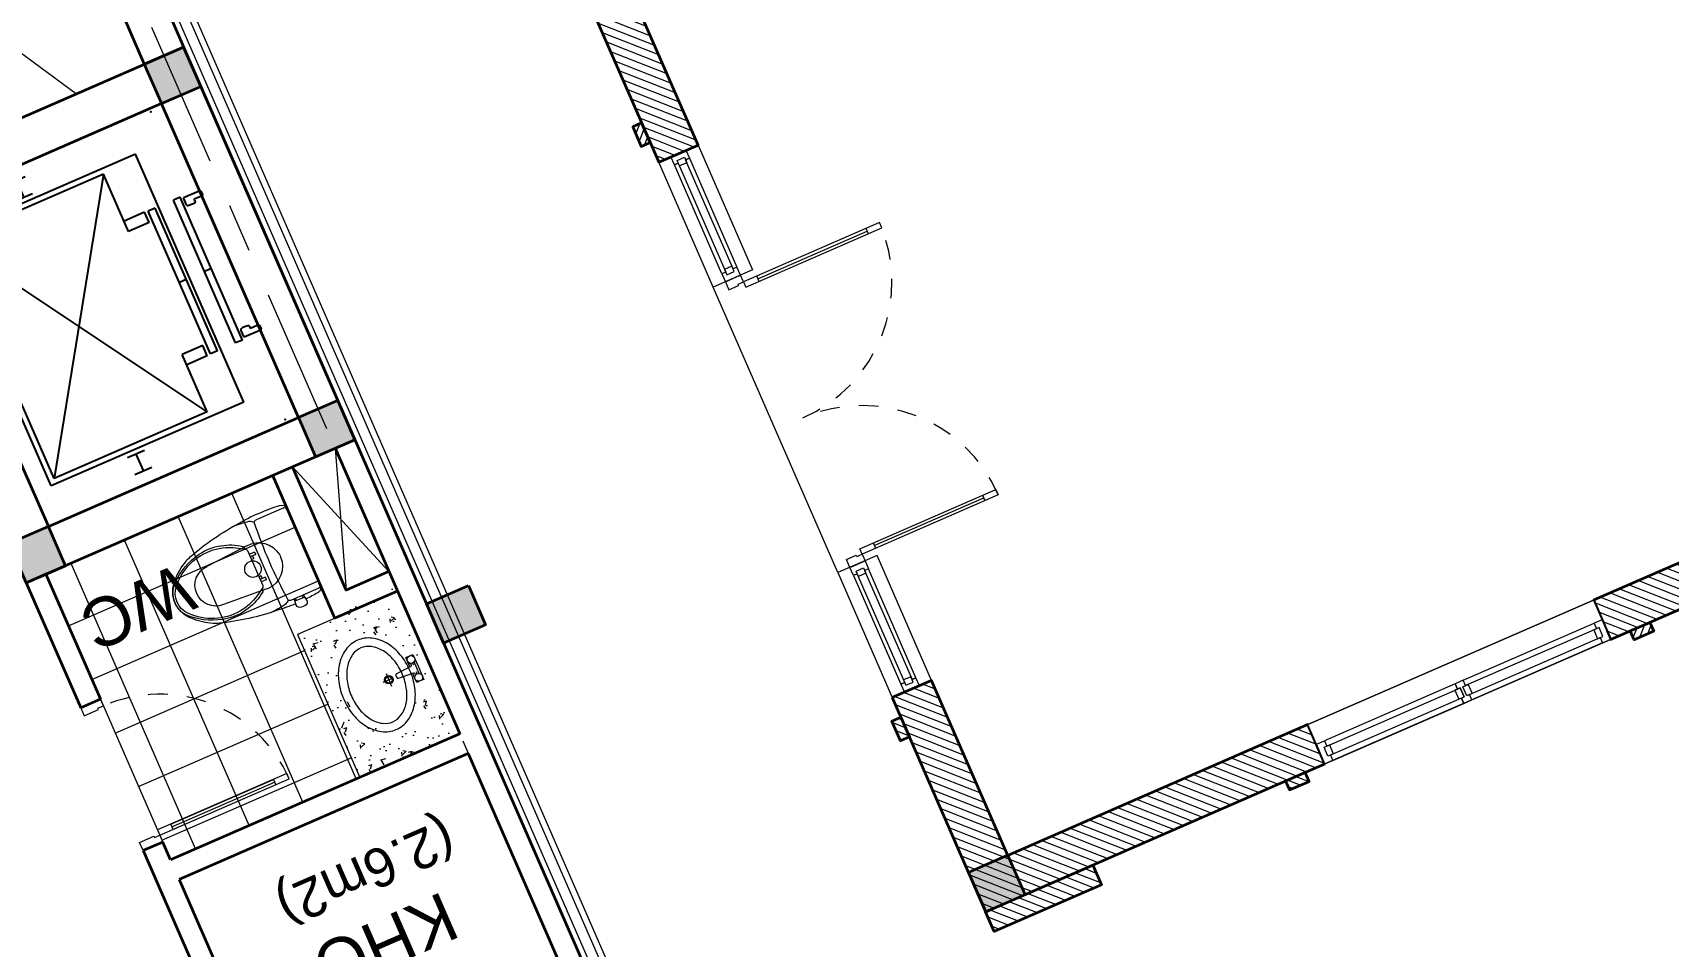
# Model space of a CAD drawing. Header units: millimetres. Extents: x 567980 to 569372, y 2065777 to 2066674.
# Drawn here: x 568806.59 to 568814.99, y 2066502.58 to 2066507.27 of the extents above; entities that cross this region are included whole.
import ezdxf
from ezdxf.enums import TextEntityAlignment as Align

# ---------------------------------------------------------------- set-up
doc = ezdxf.new("R2010")
doc.units = ezdxf.units.MM
for name, pattern in [('CENTER', [3, 1.5, -0.5, 0.5, -0.5]), ('HIDDEN', [0.75, 0.5, -0.25]), ('HIDDEN2', [0.1875, 0.125, -0.0625])]:
    doc.linetypes.add(name, pattern=pattern)
for name, color, linetype, lineweight in [('A-COT VACH', 2, 'Continuous', 35), ('A-CUA', 25, 'Continuous', 5), ('A-HATCH', 251, 'Continuous', 5), ('A-NET MANH', 8, 'Continuous', 9), ('A-NET THAY', 125, 'Continuous', 18), ('A-NOI THAT', 44, 'Continuous', 9), ('A-TEXT', 7, 'Continuous', 18), ('A-TRUC', 250, 'CENTER', 5), ('A-TUONG', 255, 'Continuous', 35), ('boDnv', 54, 'Continuous', 25)]:
    doc.layers.add(name, color=color, linetype=linetype, lineweight=lineweight)
for name, color, linetype in [('A-NOITHAT', 252, 'Continuous'), ('ChiaLo', 128, 'CENTER'), ('LoLK', 6, 'Continuous'), ('QH', 7, 'Continuous')]:
    doc.layers.add(name, color=color, linetype=linetype)
doc.styles.add('A1-arial', font='arial.ttf')

# ---------------------------------------------------------------- blocks, each defined once
blk = doc.blocks.new('NEN')
at = {"layer": 'ChiaLo', "ltscale": 5}
blk.add_lwpolyline([(120.9626850386849, 110.0834681224078), (104.9796470187139, 146.7514718270395)], dxfattribs=at)
at = {"layer": 'LoLK'}
for points in [[(104.9796470185975, 146.7514718270395), (99.47944646317046, 144.354016124038), (107.4709654732142, 126.0200142711401), (112.9711660289904, 128.4174699739087)], [(130.1710051349364, 135.9146242940333), (126.1395326745696, 143.9751891603228), (109.3749824742554, 136.6677708078641), (112.971166028874, 128.4174699746072)]]:
    blk.add_lwpolyline(points, close=True, dxfattribs=at)
blk = doc.blocks.new('NEN H01')
at = {"layer": 'LoLK'}
for points in [[(-14.8179840198718, 40.00000000046566), (-20.81798401963897, 40.00000000023283), (-20.8179840198718, 19.99999999976717), (-14.81798401963897, 19.99999999953434)], [(3.944792645052075, 20), (3.469949335092679, 28.99999999953434), (-14.8179840198718, 29), (-14.81798401963897, 20)]]:
    blk.add_lwpolyline(points, close=True, dxfattribs=at)
blk = doc.blocks.new('cot 220')
at = {"layer": 'A-COT VACH'}
h = blk.add_hatch(color=256, dxfattribs=at)
h.dxf.hatch_style = 1
h.paths.add_polyline_path([(110.0000037951395, 109.9999999980937), (-109.9999962048605, 109.9999999980937), (-109.9999962048605, -110.0000000019063), (110.0000037951395, -110.0000000019063)])
blk.add_lwpolyline([(-109.9999962048605, -110.0000000019063), (110.0000037951395, -110.0000000019063), (110.0000037951395, 109.9999999980937), (-109.9999962048605, 109.9999999980937)], close=True, dxfattribs=at)
blk = doc.blocks.new('*U400')
at = {"layer": 'A-CUA', "color": 32}
for points in [[(60, -40.0000000000291), (45.00000000005821, -40), (45.00000000005821, -18.40746915910089), (0, -18.40746915910089), (0, -40), (0, -40), (0, -81.59253080412093), (0, -81.59253080412093), (0, -103.1850616265759), (45.00000000005821, -103.1850616265759), (45.00000000005821, -81.59253080412093), (60, -81.59253080412093)], [(30, -81.59253080415003), (59.99999999994179, -81.59253080415003), (60, -40.0000000000291), (29.99999999994179, -40.0000000000291)], [(639.9999976540549, -40.0000000000291), (654.9999976539967, -40), (654.9999976539967, -18.40746915910089), (699.9999976540549, -18.40746915910089), (699.9999976540549, -40), (699.9999976540549, -40), (699.9999976540549, -81.59253080412093), (699.9999976540549, -81.59253080412093), (699.9999976540549, -103.1850616265759), (654.9999976539967, -103.1850616265759), (654.9999976539967, -81.59253080412093), (639.9999976540549, -81.59253080412093)], [(669.9999976540549, -81.59253080415003), (639.9999976541131, -81.59253080415003), (639.9999976540549, -40.0000000000291), (669.9999976541131, -40.0000000000291)]]:
    blk.add_lwpolyline(points, close=True, dxfattribs=at)
at = {"layer": 'A-CUA', "color": 37, "lineweight": -2}
for points in [[(45.00000000005821, -18.40746915910089), (654.9999976539967, -18.40746915910089), (654.9999976539967, -40), (45.00000000005821, -40)], [(45.00000000005821, -81.59253080412093), (654.9999976539967, -81.59253080412093), (654.9999976539967, -103.1850616265759), (45.00000000005821, -103.1850616265759)]]:
    blk.add_lwpolyline(points, close=True, dxfattribs=at)
blk = doc.blocks.new('*U375')
for p, q in [((90.00000000000283, -99.99999999999753), (50.00000000000306, -99.99999999999864)), ((70.00000000000283, -99.99999999999804), (70.000000000026, -916.6666666666671)), ((2043.33333333334, -99.99999999994078), (2083.33333333334, -99.99999999993975)), ((2063.33333333334, -99.99999999994023), (2063.333333333363, -916.6666666666092)), ((90.000000000026, -916.6666666666661), (50.000000000026, -916.6666666666672)), ((2043.333333333364, -916.6666666666094), (2083.333333333363, -916.6666666666085))]:
    blk.add_line(p, q)
for points in [[(-3.275903171773614e-12, 113.0367899566194), (59.99999999999695, 113.0367899566211), (59.99999999999901, 40.00000000000166), (49.99999999999901, 40.00000000000139), (50, 1.412869821137974e-12), (0, 0)], [(2133.333333333334, 113.0367899566811), (2073.333333333334, 113.0367899566795), (2073.333333333336, 40.00000000005991), (2083.333333333336, 40.00000000006018), (2083.333333333338, 6.018300336200262e-11), (2133.333333333338, 6.156745147371019e-11)], [(50, 1.412869821137974e-12), (90, 2.52042831050403e-12), (90.00000000002882, -1016.666666666667), (50.00000000002905, -1016.666666666668)], [(2083.333333333338, 6.018300336200262e-11), (2043.333333333338, 5.910386658206697e-11), (2043.333333333367, -1016.666666666609), (2083.333333333366, -1016.666666666608)]]:
    blk.add_lwpolyline(points, close=True)
at = {"linetype": 'HIDDEN2'}
for centre, radius, start, end in [((49.99999999973099, 4.31796786878278e-10), 1016.666666667347, 270.0000392677531, 1.752157829518597e-12), ((2083.33333333498, 1.833205028855784e-09), 1016.666666668683, 180.0000000000015, 269.9999607322504)]:
    blk.add_arc(centre, radius, start, end, dxfattribs=at)
blk = doc.blocks.new('phào cửa')
at = {"layer": 'A-HATCH'}
h = blk.add_hatch(dxfattribs=at)
h.set_pattern_fill('ANSI31', color=256, scale=250)
h.set_pattern_definition([(45, (-237697.4602021521, 7620.008552273051), (-22.09708691207961, 22.09708691207961), [])])
h.paths.add_polyline_path([(3.222521627321839e-08, 0), (3.222521627321839e-08, 110), (-49.99999996777478, 110), (-49.99999996778206, 5.820766091346741e-11)])
at = {"layer": 'A-TUONG'}
blk.add_lwpolyline([(3.222521627321839e-08, 0), (3.222521627321839e-08, 110), (-49.99999996777478, 110), (-49.99999996778206, 5.820766091346741e-11)], close=True, dxfattribs=at)
blk = doc.blocks.new('CỦA DI SAU')
at = {"layer": 'A-NET THAY'}
blk.add_line((2199.977334673575, -0.08871254039650012), (3799.977334673575, -0.08871254039650012), dxfattribs=at)
for points in [[(2199.977334673575, -0.08871254039650012), (1499.977337019518, -0.08871251711343575), (1499.977337019518, -220.0887124752039), (2199.977334673575, -220.0887124980213)], [(3799.977334673575, -0.08871254039650012), (4499.977332327631, -0.08882865867053624), (4499.977332327631, -220.088828616761), (3799.977334673575, -220.0887124980213)]]:
    blk.add_lwpolyline(points, close=True, dxfattribs=at)
at = {"layer": 'A-CUA', "xscale": -1}
blk.add_blockref('*U400', (2199.977334673575, -49.29244711709862, 1.05544992030015e-06), dxfattribs=at)
at = {"layer": 'A-CUA', "extrusion": (0, 0, -1), "xscale": -0.7500000000000002, "yscale": 0.7500000000000002, "zscale": -0.7500000000000002}
blk.add_blockref('*U375', (-2199.977334673575, -152.4775087437006), dxfattribs=at)
at = {"layer": 'A-CUA'}
blk.add_blockref('*U400', (3799.977334673575, -49.29244711708907), dxfattribs=at)
at = {"layer": 'A-TUONG', "xscale": -1, "rotation": 90}
blk.add_blockref('phào cửa', (1389.977337019576, -0.08859640870150542, 1.05544992030015e-06), dxfattribs=at)
at = {"layer": 'A-TUONG', "rotation": 270}
blk.add_blockref('phào cửa', (4609.977332327573, -0.08859640870150542, 1.05544992030015e-06), dxfattribs=at)
blk = doc.blocks.new('*U402')
at = {"layer": 'A-CUA', "color": 32}
for points in [[(60, -40.0000000000291), (45.00000000005821, -40), (45.00000000005821, -18.40746915910089), (0, -18.40746915910089), (0, -40), (0, -40), (0, -81.59253080412093), (0, -81.59253080412093), (0, -103.1850616265758), (45.00000000005821, -103.1850616265758), (45.00000000005821, -81.59253080412093), (60, -81.59253080412093)], [(30, -81.59253080415003), (59.99999999994179, -81.59253080415003), (60, -40.0000000000291), (29.99999999994179, -40.0000000000291)], [(792.4999997157423, -81.59253080415003), (762.4999997158005, -81.59253080415003), (762.4999997157423, -40.0000000000291), (792.4999997158005, -40.0000000000291)], [(822.4999997157128, -81.59253080415003), (807.4999997156837, -81.59253080415003), (807.4999997156254, -40.0000000000291), (822.4999997157419, -40.0000000000291), (822.4999997157419, -18.40746915910089), (777.4999997156841, -18.40746915910089), (777.499999715655, -40.0000000000291), (792.4999997158005, -40.0000000000291), (792.4999997157423, -81.59253080415003), (777.4999997156841, -81.59253080415003), (777.4999997156841, -103.1850616265758), (822.4999997157419, -103.1850616265758)], [(807.4999997156837, -81.59253080415003), (837.4999997156254, -81.59253080415003), (837.4999997156837, -40.0000000000291), (807.4999997156254, -40.0000000000291)], [(1539.999999431426, -40.0000000000291), (1554.999999431368, -40), (1554.999999431368, -18.40746915910089), (1599.999999431426, -18.40746915910089), (1599.999999431426, -40), (1599.999999431426, -40), (1599.999999431426, -81.59253080412093), (1599.999999431426, -81.59253080412093), (1599.999999431426, -103.1850616265758), (1554.999999431368, -103.1850616265758), (1554.999999431368, -81.59253080412093), (1539.999999431426, -81.59253080412093)], [(1569.999999431426, -81.59253080415003), (1539.999999431484, -81.59253080415003), (1539.999999431426, -40.0000000000291), (1569.999999431484, -40.0000000000291)]]:
    blk.add_lwpolyline(points, close=True, dxfattribs=at)
at = {"layer": 'A-CUA', "color": 37, "lineweight": -2}
for points in [[(45.00000000005821, -18.40746915910089), (777.4999997156841, -18.40746915910089), (777.4999997156841, -40), (45.00000000005821, -40)], [(45.00000000005821, -81.59253080412093), (777.4999997156841, -81.59253080412093), (777.4999997156841, -103.1850616265758), (45.00000000005821, -103.1850616265758)], [(1554.999999431368, -18.40746915910089), (822.4999997157419, -18.40746915910089), (822.4999997157419, -40), (1554.999999431368, -40)], [(1554.999999431368, -81.59253080412093), (822.4999997157419, -81.59253080412093), (822.4999997157419, -103.1850616265758), (1554.999999431368, -103.1850616265758)]]:
    blk.add_lwpolyline(points, close=True, dxfattribs=at)
blk = doc.blocks.new('*U406')
at = {"layer": 'A-CUA', "color": 32}
for points in [[(60, -40.0000000000291), (45.00000000005821, -40), (45.00000000005821, -9.99998139324059), (0, -9.99998139324059), (0, -40), (0, -40), (0, -90.00001858677939), (0, -90.00001858677939), (0, -120.0000371835189), (45.00000000005821, -120.0000371835189), (45.00000000005821, -90.00001858677939), (60, -90.00001858677939)], [(30, -90.0000185868085), (59.99999999994179, -90.0000185868085), (60, -40.0000000000291), (29.99999999994179, -40.0000000000291)], [(792.4999971316132, -90.0000185868085), (762.4999971316714, -90.0000185868085), (762.4999971316132, -40.0000000000291), (792.4999971316714, -40.0000000000291)], [(822.4999971315837, -90.0000185868085), (807.4999971315546, -90.0000185868085), (807.4999971314963, -40.0000000000291), (822.4999971316128, -40.0000000000291), (822.4999971316128, -9.99998139324059), (777.499997131555, -9.99998139324059), (777.4999971315259, -40.0000000000291), (792.4999971316714, -40.0000000000291), (792.4999971316132, -90.0000185868085), (777.499997131555, -90.0000185868085), (777.499997131555, -120.0000371835189), (822.4999971316128, -120.0000371835189)], [(807.4999971315546, -90.0000185868085), (837.4999971314963, -90.0000185868085), (837.4999971315546, -40.0000000000291), (807.4999971314963, -40.0000000000291)], [(1539.999994263168, -40.0000000000291), (1554.99999426311, -40), (1554.99999426311, -9.99998139324059), (1599.999994263168, -9.99998139324059), (1599.999994263168, -40), (1599.999994263168, -40), (1599.999994263168, -90.00001858677939), (1599.999994263168, -90.00001858677939), (1599.999994263168, -120.0000371835189), (1554.99999426311, -120.0000371835189), (1554.99999426311, -90.00001858677939), (1539.999994263168, -90.00001858677939)], [(1569.999994263168, -90.0000185868085), (1539.999994263226, -90.0000185868085), (1539.999994263168, -40.0000000000291), (1569.999994263226, -40.0000000000291)]]:
    blk.add_lwpolyline(points, close=True, dxfattribs=at)
at = {"layer": 'A-CUA', "color": 37, "lineweight": -2}
for points in [[(45.00000000005821, -9.99998139324059), (777.499997131555, -9.99998139324059), (777.499997131555, -40), (45.00000000005821, -40)], [(1554.99999426311, -9.99998139324059), (822.4999971316128, -9.99998139324059), (822.4999971316128, -40), (1554.99999426311, -40)], [(45.00000000005821, -90.00001858677939), (777.499997131555, -90.00001858677939), (777.499997131555, -120.0000371835189), (45.00000000005821, -120.0000371835189)], [(1554.99999426311, -90.00001858677939), (822.4999971316128, -90.00001858677939), (822.4999971316128, -120.0000371835189), (1554.99999426311, -120.0000371835189)]]:
    blk.add_lwpolyline(points, close=True, dxfattribs=at)
blk = doc.blocks.new('phao cua 1600')
at = {"layer": 'A-TUONG'}
blk.add_blockref('phào cửa', (-3.221975930500776e-08, 909.9999971324578), dxfattribs=at)
at = {"layer": 'A-TUONG', "xscale": -1, "rotation": 180}
blk.add_blockref('phào cửa', (-3.22215782944113e-08, -909.9999971324578), dxfattribs=at)
blk.add_wipeout([(219.9998840663984, 800.0000000130382), (-0.00011613150309131015, 799.9999939725964), (-0.00011615082803473342, -800.0000002905703), (219.99988380726245, -800.0000002905703)]).dxf.layer = 'A-NET MANH'
at = {"layer": 'A-NET THAY'}
blk.add_lwpolyline([(-0.0001161508298537228, -800.0000002905726), (-0.0001161508280347334, 800.0000000130385), (219.9998838072624, 800.0000000130385), (219.9998838072606, -800.0000002905726)], close=True, dxfattribs=at)
at = {"layer": 'A-CUA', "rotation": 90}
blk.add_blockref('*U406', (-10.00009754393614, -800.0000002905726), dxfattribs=at)
blk = doc.blocks.new('A$C1a95cbaf')
at = {"layer": 'A-HATCH'}
h = blk.add_hatch(dxfattribs=at)
h.set_pattern_fill('ANSI31', color=256, scale=300)
h.set_pattern_definition([(45, (-121341.8622845516, 350750.0096866579), (-26.51650429449553, 26.51650429449553), [])])
h.paths.add_polyline_path([(109.9986200973799, 600.0096868644468), (0.02128792818984948, 600.0009020250291), (0.08119684536359273, 0.08961506490595639), (109.9986201197316, 0.09839511895552278)])
at = {"layer": 'A-TUONG', "elevation": -3.299418517631813e-06}
blk.add_lwpolyline([(110.0585290164163, 0.009689248632639647), (0.05852936845622025, 0.0009026157204061747), (-0.001379550580168143, 600.0009002231527), (109.9986200973799, 600.0096868558321)], close=True, dxfattribs=at)
blk = doc.blocks.new('cum dh a3.3.1.6.7')
at = {"layer": 'A-HATCH'}
h = blk.add_hatch(dxfattribs=at)
h.set_pattern_fill('ANSI31', color=256, scale=0.3, angle=-1.272221872585407e-14)
h.set_pattern_definition([(45, (-127.6989716938697, 525.0000391579233), (-0.02651650429449553, 0.02651650429449554), [])])
h.paths.add_polyline_path([(10.99848850746639, -5.309960844228044), (11.21848850767128, -5.309960844228044), (11.21848850743845, -3.49996084230952), (10.99848850769922, -3.49996084230952)])
h.paths.add_polyline_path([(12.19846584438346, -4.982971586287022e-05), (10.99848850769922, 3.915815614163876e-05), (10.99848850769922, -1.899960842216387), (11.21848850743845, -1.899960842216387), (11.21848850767128, -0.2199608420487493), (12.19846584438346, -0.2200498296879232)])
h.paths.add_polyline_path([(16.49848850769922, 3.91579233109951e-05), (15.19846583995968, 3.915815614163876e-05), (15.19846583972685, -0.2199608418159187), (16.49848850816488, -0.219960841583088)])
h.paths.add_polyline_path([(15.90848850808106, -1.369960725307465), (15.90848850831389, -0.2199608418159187), (16.01848850818351, -0.2199608418159187), (16.01848850795068, -1.369960725307465)])
h.paths.add_polyline_path([(15.90848850831389, -2.169960725354031), (15.90848850854672, -2.279960725223646), (16.01848850818351, -2.279960725223646), (16.01848850818351, -2.1699607251212)])
at = {"layer": 'A-NET THAY'}
blk.add_lwpolyline([(10.99848850769922, -3.499960842076689), (11.21848850743845, -3.49996084230952), (11.21848850743845, -1.899960842216387), (10.99848850769922, -1.899960842216387)], close=True, dxfattribs=at)
at = {"layer": 'A-TUONG'}
for points in [[(12.19846584438346, -4.982971586287022e-05), (10.99848850769922, 3.915815614163876e-05), (10.99848850769922, -1.899960842216387), (11.21848850743845, -1.899960842216387), (11.21848850767128, -0.2199608420487493), (12.19846584438346, -0.2200498296879232)], [(16.49848850769922, 3.91579233109951e-05), (15.19846583995968, 3.915815614163876e-05), (15.19846583972685, -0.2199608418159187), (16.49848850816488, -0.219960841583088)]]:
    blk.add_lwpolyline(points, close=True, dxfattribs=at)
blk.add_lwpolyline([(10.99848850420676, -5.309960844460875), (11.21848850464448, -5.309960844228044), (11.21848850743845, -3.49996084230952), (10.99848850769922, -3.49996084230952), (10.99848850420676, -5.309960844460875)], dxfattribs=at)
at = {"layer": 'A-COT VACH', "xscale": 0.001, "yscale": 0.001, "zscale": 0.001, "rotation": 359.9999999999999}
blk.add_blockref('cot 220', (11.10848857159726, -0.1106376964598894), dxfattribs=at)
at = {"layer": 'A-CUA', "xscale": 0.001, "yscale": 0.001, "zscale": 0.001, "rotation": 90}
blk.add_blockref('*U402', (10.99848850723356, -3.499960841611028), dxfattribs=at)
at = {"layer": 'A-TUONG', "xscale": 0.001, "yscale": 0.001, "zscale": 0.001, "rotation": 359.9999999999999}
for name, p in [('A$C1a95cbaf', (10.88848988735117, -0.5999704925343394, 3.299418517791071e-09)), ('CỦA DI SAU', (10.69848850741982, 3.888295032083988e-05, -1.055449920265238e-09))]:
    blk.add_blockref(name, p, dxfattribs=at)
blk.add_blockref('phao cua 1600', (10.99848851002753, -2.699960845056921), dxfattribs=at)
blk = doc.blocks.new('AP11B2')
at = {"layer": 'A-NOITHAT'}
for p, q in [((359.9999999990687, 1491.603832304019), (-360.0000000009313, 1491.603832304019)), ((-360.0000000009313, 1341.603832304019), (-360.0000000009313, 1491.603832304019)), ((359.9999999990687, 1341.603832304019), (359.9999999990687, 1491.603832304019)), ((557.9627270745113, 1416.603832304019), (-568.2546845125034, 1416.603832304019)), ((-435.0000000009313, 1391.603832304027), (-435.0000000009313, 1441.603832304019)), ((-385.0000000009313, 1391.603832304027), (-385.0000000009313, 1441.603832304019)), ((-335.0000000009313, 1441.603832304019), (-385.0000000009313, 1441.603832304019)), ((-335.0000000009313, 1391.603832304027), (-335.0000000009313, 1441.603832304019)), ((384.9999999990687, 1441.603832304019), (334.9999999990687, 1441.603832304019)), ((334.9999999990687, 1391.603832304027), (334.9999999990687, 1441.603832304019)), ((384.9999999990687, 1391.603832304027), (384.9999999990687, 1441.603832304019)), ((434.9999999990687, 1391.603832304027), (434.9999999990687, 1441.603832304019)), ((-335.0000000009313, 1391.603832304027), (-385.0000000009313, 1391.603832304027)), ((359.9999999990687, 1341.603832304019), (-360.0000000009313, 1341.603832304019)), ((384.9999999990687, 1391.603832304027), (334.9999999990687, 1391.603832304027)), ((-725.0000000009313, 166.1255714344661), (-725.0000000009313, 1291.603832304019)), ((724.9999999990687, 1291.603832304019), (-725.0000000009313, 1291.603832304019)), ((-695.0000000009313, 366.1255714344516), (-695.0000000009313, 1261.603832304019)), ((694.9999999990687, 1261.603832304019), (-695.0000000009313, 1261.603832304019)), ((694.9999999990687, 366.1255714344516), (-695.0000000009313, 1261.603832304019)), ((-695.0000000009313, 366.1255714344516), (694.9999999990687, 1261.603832304019)), ((694.9999999990687, 366.1255714344516), (694.9999999990687, 1261.603832304019)), ((724.9999999990687, 166.1255714344588), (724.9999999990687, 1291.603832304019)), ((-850.0000000009313, 757.1255714344661), (-850.0000000009313, 857.1255714344661)), ((-750.0000000009313, 807.1255714344588), (-850.0000000009313, 807.1255714344588)), ((-750.0000000009313, 757.1255714344661), (-750.0000000009313, 857.1255714344661)), ((749.9999999990687, 757.1255714344661), (749.9999999990687, 857.1255714344661)), ((749.9999999990687, 807.1255714344588), (849.9999999990687, 807.1255714344516)), ((849.9999999990687, 757.1255714344661), (849.9999999990687, 857.1255714344661)), ((-360.0000000009313, 366.1255714344516), (-695.0000000009313, 366.1255714344516)), ((-420.0000000009313, 246.1255714344588), (-420.0000000009313, 366.1255714344516)), ((-360.0000000009313, 246.1255714344588), (-360.0000000009313, 366.1255714344516)), ((694.9999999990687, 366.1255714344516), (359.9999999990687, 366.1255714344516)), ((359.9999999990687, 246.1255714344516), (359.9999999990687, 366.1255714344516)), ((419.9999999990687, 246.1255714344516), (419.9999999990687, 366.1255714344516)), ((-360.0000000009313, 246.1255714344588), (-420.0000000009313, 246.1255714344588)), ((417.3913043467328, 226.1255714344588), (-417.3913043485954, 226.1255714344661)), ((-417.3913043485954, 186.1255714344588), (-417.3913043485954, 226.1255714344661)), ((417.3913043467328, 186.1255714344516), (-417.3913043485954, 186.1255714344588)), ((-9.313225746154785e-10, 186.1255714344516), (-9.313225746154785e-10, 226.1255714344661)), ((419.9999999990687, 246.1255714344516), (359.9999999990687, 246.1255714344516)), ((417.3913043467328, 186.1255714344516), (417.3913043467328, 226.1255714344588)), ((724.9999999990687, 166.1255714344588), (-725.0000000009313, 166.1255714344661)), ((417.3913043467328, 79.48334088382398), (-417.3913043485954, 79.48334088382398)), ((-417.3913043485954, 39.48334088382398), (-417.3913043485954, 79.48334088382398)), ((417.3913043467328, 39.48334088382398), (-417.3913043485954, 39.48334088382398)), ((-407.3913043476641, -66.86999999999534), (-407.3913043476641, 25)), ((-367.3913043485954, 25), (-407.3913043476641, 25)), ((-357.3913043485954, -15), (-357.3913043485954, 15)), ((-9.313225746154785e-10, 39.48334088382398), (-9.313225746154785e-10, 79.48334088382398)), ((357.3913043467328, -15), (357.3913043467328, 15)), ((407.3913043458015, 25), (367.3913043467328, 25)), ((407.3913043458015, -66.86999999999534), (407.3913043458015, 25)), ((417.3913043467328, 39.48334088382398), (417.3913043467328, 79.48334088382398)), ((-387.3913043485954, -76.86999999999534), (-397.3913043485954, -76.86999999999534)), ((-377.3913043476641, -66.86999999999534), (-377.3913043476641, -24.99999999999272)), ((-367.3913043485954, -24.99999999999272), (-377.3913043476641, -24.99999999999272)), ((377.3913043458015, -24.99999999999272), (367.3913043467328, -24.99999999999272)), ((377.3913043458015, -66.86999999999534), (377.3913043458015, -24.99999999999272)), ((397.3913043467328, -76.86999999999534), (387.3913043467328, -76.86999999999534))]:
    blk.add_line(p, q, dxfattribs=at)
for centre, start, end in [((-367.3913043485954, 15), 0, 90), ((367.3913043467328, 15), 90, 180), ((-397.3913043485954, -66.86999999999534), 180, 270), ((-387.3913043485954, -66.86999999999534), 270, 0), ((-367.3913043485954, -15), 270, 0), ((367.3913043467328, -15), 180, 270), ((387.3913043467328, -66.86999999999534), 180, 270), ((397.3913043467328, -66.86999999999534), 270, 0)]:
    blk.add_arc(centre, 10, start, end, dxfattribs=at)
for p in [(-900.0000000009313, 0), (899.9999999990687, 0)]:
    blk.add_point(p, dxfattribs=at)
blk = doc.blocks.new('*U306')
blk.add_line((69.99999999999977, -100.0000000000002), (69.99999999999842, -866.6666666666034))
for points in [[(2.273736754828163e-13, 146.666666692162), (60.00000000000045, 146.6666666921618), (60.00000000000023, 39.99999999999983), (50.00000000000023, 39.99999999999986), (50, -1.13686837721616e-13), (0, 0)], [(1066.666666666604, 146.6666666921603), (1006.666666666603, 146.6666666921606), (1006.666666666603, 39.99999999999834), (1016.666666666603, 39.99999999999832), (1016.666666666603, -1.687216023459315e-12), (1066.666666666603, -1.829324570611335e-12)], [(50, -1.13686837721616e-13), (49.99999999999797, -966.666666666604), (89.99999999999797, -966.6666666666038), (90, -2.273736754432321e-13)], [(50, -100.0000000000002), (89.99999999999977, -100.0000000000003), (89.99999999999842, -866.6666666666038), (49.99999999999842, -866.6666666666038)]]:
    blk.add_lwpolyline(points, close=True)
at = {"linetype": 'HIDDEN'}
blk.add_arc((50, -1.13686837721616e-13), 966.666666666604, 270, 7.802421844452399e-15, dxfattribs=at)
blk = doc.blocks.new('xi')
for p, q in [((31751.29010672538, -119432.4544668607), (31751.29010672538, -119585.9954824876)), ((31976.6716985204, -119417.7680248041), (31762.50733762837, -119417.7680248041)), ((31976.6716985204, -119417.7680248041), (32190.83605941475, -119417.7680248041)), ((32202.04984522282, -119432.4544668617), (32202.04984522282, -119585.9954824876)), ((32233.53801796536, -119513.2454011077), (32202.04984522282, -119517.2796079209)), ((32214.87593571746, -119525.5375018017), (32202.04984522282, -119525.5375018017)), ((32214.87593571746, -119563.2165111341), (32202.04984522282, -119563.2165111341)), ((32233.53801796536, -119573.4897858715), (32202.04984522282, -119569.4555790583)), ((32214.87593571746, -119515.6362973759), (32214.87593571746, -119571.0988896061)), ((32256.41345199288, -119534.1399052292), (32256.41345199288, -119552.59528175)), ((31854.92202404278, -119683.8534197696), (31870.03221284456, -119913.9651276702)), ((31857.59886323565, -119699.6112865228), (31866.81449366125, -119699.6112865228)), ((31878.56571436251, -119690.6092520198), (32074.77423758336, -119690.6092520198)), ((31899.67036931167, -119662.6109610032), (31899.67036931167, -119690.6092520198)), ((31901.67196978905, -119660.6093605254), (31911.67308198611, -119660.6093605254)), ((31913.67123736624, -119662.6109610032), (31913.67123736624, -119690.6092520198)), ((31913.67123736624, -119677.610906749), (31926.67302773191, -119677.610906749)), ((31928.67118311438, -119679.6125072259), (31928.67118311438, -119690.6092520198)), ((32024.67221392874, -119679.6125072259), (32024.67221392874, -119690.6092520198)), ((32039.67215967688, -119677.610906749), (32026.67036931121, -119677.610906749)), ((32039.67215967688, -119662.6109610032), (32039.67215967688, -119690.6092520198)), ((32051.67142725407, -119660.6093605254), (32041.67031505701, -119660.6093605254)), ((32053.66958263653, -119662.6109610032), (32053.66958263653, -119690.6092520198)), ((32098.41792790542, -119683.8534197696), (32083.30773910365, -119913.9651276702)), ((32095.74453380748, -119699.6112865228), (32086.52890338187, -119699.6112865228))]:
    blk.add_line(p, q)
blk.add_circle((31976.67169852063, -119702.7669939883), 42.49869791666666)
for points in [[(31726.32349973635, -119541.064547156), (31726.46819374614, -119509.5384783642), (31728.40778250524, -119478.0434154281), (31732.13193072469, -119446.7378327483)], [(31732.13193072469, -119446.7378327483), (31733.36872000524, -119430.7388093108), (31746.46697304302, -119418.2434479827), (31762.50733762883, -119417.7680248031)], [(31751.29010672585, -119432.4544668617), (31751.29010672585, -119424.344712087), (31757.86679400594, -119417.7680248031), (31765.97999387697, -119417.7680248031)], [(32187.36340316475, -119417.7680248031), (32195.47315793947, -119417.7680248031), (32202.04984522329, -119424.344712087), (32202.04984522329, -119432.4544668617)], [(32190.83605941475, -119417.7680248031), (32206.87642400057, -119418.2434479827), (32219.97467703835, -119430.7388093108), (32221.20802122072, -119446.7378327483)], [(32221.20802122072, -119446.7378327483), (32223.87452512883, -119469.130953406), (32225.62463363537, -119491.6205367418), (32226.45834674218, -119514.1514612185)], [(31732.31796588466, -119672.5741771506), (31726.71968571746, -119628.9764937731), (31724.71464014516, -119584.9895146051), (31726.32349973635, -119541.064547156)], [(31735.49778901503, -119708.6581072705), (31735.09471284502, -119679.4747034097), (31738.06783025057, -119650.3395308824), (31744.35512951107, -119621.8382559242)], [(31744.35168441475, -119621.8348108279), (31747.29379596093, -119613.8387442054), (31752.0376924453, -119606.6281593526), (31758.21474865169, -119600.7577166455)], [(31758.21474865169, -119600.7611617418), (31753.94283024871, -119597.023233139), (31751.43135564119, -119591.6695547523), (31751.29010672585, -119585.9954824867)], [(31976.67169852086, -119610.5934642563), (31903.75969765426, -119609.8906647796), (31830.89592812301, -119606.6109338785), (31758.21474865169, -119600.7611617418)], [(32195.1286483919, -119600.7611617418), (32122.44746892058, -119606.6109338785), (32049.58369938933, -119609.8906647796), (31976.67169852086, -119610.5934642563)], [(32202.04984522329, -119585.9954824867), (32201.91204140239, -119591.6695547523), (32199.40056679488, -119597.023233139), (32195.1286483919, -119600.7611617418)], [(32195.1286483919, -119600.7577166455), (32201.30570459829, -119606.6281593526), (32206.04960108266, -119613.8387442054), (32208.99171262883, -119621.8348108279)], [(32208.98826753066, -119621.8382559242), (32215.27556679302, -119650.3395308824), (32218.24523910225, -119679.4747034097), (32217.84216293224, -119708.6581072705)], [(32227.55388710738, -119572.7249746742), (32227.45742443294, -119606.1113950284), (32225.27667898961, -119639.4599193344), (32221.02543115892, -119672.5741771506)], [(31789.96130355724, -119970.9194462458), (31759.1862655794, -119874.0571415583), (31739.83860932753, -119773.9288863512), (31732.31796588466, -119672.5741771506)], [(31801.25777165496, -119805.3929434242), (31810.30803749614, -119768.5304217236), (31826.76181353905, -119733.8968768017), (31849.61313189843, -119703.5903718108)], [(31819.54778359176, -119787.936644596), (31831.71241575197, -119754.3814145634), (31848.93789318294, -119722.8829065347), (31870.6247692676, -119694.533215777)], [(31849.61313189843, -119703.5903718108), (31851.50448931844, -119701.0857873904), (31854.46038124801, -119699.6112865219), (31857.59886323565, -119699.6112865219)], [(31870.6247692676, -119694.533215777), (31872.51612668947, -119692.0630823122), (31875.45479314119, -119690.6092520179), (31878.56571436205, -119690.6092520179)], [(31899.67036931121, -119662.6109610023), (31899.67036931121, -119661.5050853537), (31900.56609413677, -119660.6093605245), (31901.67196978905, -119660.6093605245)], [(31911.67308198565, -119660.6093605245), (31912.77551254162, -119660.6093605245), (31913.67123736531, -119661.5050853537), (31913.67123736531, -119662.6109610023)], [(31926.67302773238, -119677.6109067472), (31927.77545828649, -119677.6109067472), (31928.67118311391, -119678.5066315765), (31928.67118311391, -119679.612507225)], [(32024.67221392781, -119679.612507225), (32024.67221392781, -119678.5066315765), (32025.56449366079, -119677.6109067472), (32026.67036931121, -119677.6109067472)], [(32039.67215967641, -119662.6109610023), (32039.67215967641, -119661.5050853537), (32040.56443940752, -119660.6093605245), (32041.67031505794, -119660.6093605245)], [(32051.67142725454, -119660.6093605245), (32052.77385780864, -119660.6093605245), (32053.66958263607, -119661.5050853537), (32053.66958263607, -119662.6109610023)], [(32074.77423758336, -119690.6092520179), (32077.88860390239, -119690.6092520179), (32080.82382525966, -119692.0630823122), (32082.71518267968, -119694.533215777)], [(32082.71518267968, -119694.533215777), (32104.40550386065, -119722.8829065347), (32121.63098128975, -119754.3814145634), (32133.79216835738, -119787.936644596)], [(32095.74453380794, -119699.6112865219), (32098.88301579558, -119699.6112865219), (32101.83890772329, -119701.0857873904), (32103.72682005071, -119703.5903718108)], [(32103.72682005071, -119703.5903718108), (32126.58158350454, -119733.8968768017), (32143.03191444927, -119768.5304217236), (32152.08562538863, -119805.3929434242)], [(32221.02543115892, -119672.5741771506), (32213.50134261974, -119773.9288863512), (32194.15713146419, -119874.0571415583), (32163.37864839003, -119970.9194462458)], [(31796.58966727272, -119926.1366500231), (31788.71417898961, -119886.0736346142), (31790.31270329744, -119844.7255985895), (31801.25777165496, -119805.3929434242)], [(31804.89579248891, -119850.8923195088), (31807.03519678579, -119829.3639178174), (31811.96168333196, -119808.2006962458), (31819.54778359176, -119787.936644596)], [(32133.79216835738, -119787.936644596), (32141.38171371163, -119808.2006962458), (32146.3082002578, -119829.3639178174), (32148.44415945836, -119850.8923195088)], [(32152.08562538863, -119805.3929434242), (32163.02724865169, -119844.7255985895), (32164.62577295766, -119886.0736346142), (32156.75372977086, -119926.1366500231)], [(31898.86766206377, -120097.295883962), (31830.53419309572, -120034.5124638239), (31795.72150320836, -119943.2381040165), (31804.89579248891, -119850.8923195088)], [(32148.44415945836, -119850.8923195088), (32157.62189383522, -119943.2381040165), (32122.80920394787, -120034.5124638239), (32054.47573497982, -120097.295883962)], [(31802.53245698565, -120001.4739981117), (31797.50606267058, -119991.655475975), (31793.30304617897, -119981.4338776702), (31789.96130355724, -119970.9194462458)], [(31882.28641748705, -120097.5852719815), (31838.75419092641, -120049.2299117418), (31809.13670503066, -119989.9811595688), (31796.58966727272, -119926.1366500231)], [(31976.67169852086, -120017.7658546651), (31918.87677664772, -120017.7658546651), (31871.58939600267, -119971.739378971), (31870.03221284502, -119913.9651276702)], [(32083.30773910412, -119913.9651276702), (32081.75055594274, -119971.739378971), (32034.46662039586, -120017.7658546651), (31976.67169852086, -120017.7658546651)], [(32156.75372977086, -119926.1366500231), (32144.20669201107, -119989.9811595688), (32114.58920611531, -120049.2299117418), (32071.05353445836, -120097.5852719815)], [(32163.37864839003, -119970.9194462458), (32160.04035086461, -119981.4338776702), (32155.83388927669, -119991.655475975), (32150.80749496163, -120001.4739981117)], [(31868.08917898961, -120091.2566315765), (31841.64462603905, -120064.9671079228), (31819.52022282683, -120034.6674931208), (31802.53245698565, -120001.4739981117)], [(32150.80749496163, -120001.4739981117), (32133.81972912044, -120034.6674931208), (32111.69532590822, -120064.9671079228), (32085.25077295766, -120091.2566315765)], [(31976.67169852086, -120137.7688657353), (31935.64061128066, -120137.7688657353), (31896.39752860085, -120120.9602448577), (31868.08917898961, -120091.2566315765)], [(32054.47573497982, -120097.295883962), (32010.47842052669, -120137.7171893017), (31942.86153142244, -120137.7171893017), (31898.86766206377, -120097.295883962)], [(32085.25077295766, -120091.2566315765), (32056.94242334829, -120120.9602448577), (32017.70278576107, -120137.7688657353), (31976.67169852086, -120137.7688657353)]]:
    blk.add_open_spline(points, degree=3)
for points in [[(31854.92202404232, -119683.8534197705), (31847.42205116988, -119616.6154911676), (31895.84631332287, -119556.0231517563), (31963.08768702016, -119548.5231788838), (31967.59731701107, -119548.0201949449), (31972.13106267058, -119547.7687029736), (31976.67169852086, -119547.7687029736)], [(31976.67169852086, -119547.7687029736), (32044.32648367897, -119547.7687029736), (32099.17584891335, -119602.6146231117), (32099.17584891335, -119670.2728533642), (32099.17584891335, -119674.8100441219), (32098.92091184758, -119679.3437897796), (32098.41792790496, -119683.8534197705)], [(32233.53801796489, -119513.2454011077), (32245.36158567385, -119512.4599193344), (32255.58662907869, -119521.4068323122), (32256.37211084642, -119533.2304000231), (32256.39278142058, -119533.5335684242), (32256.40656180397, -119533.836736829), (32256.41345199288, -119534.1399052301)], [(32256.41345199288, -119552.5952817509), (32256.12750906774, -119564.4429651285), (32246.29520654955, -119573.8170699449), (32234.44752317385, -119573.5311270179), (32234.14435477086, -119573.524236829), (32233.84118636974, -119573.5104564475), (32233.53801796489, -119573.4897858696)], [(32071.05353445836, -120097.5852719815), (32024.12444374614, -120149.7130117835), (31943.82271306307, -120153.9263635622), (31891.69497326107, -120106.9938277574), (31888.39801688024, -120104.0241554463), (31885.25608979628, -120100.8856734606), (31882.28641748705, -120097.5852719815)]]:
    blk.add_open_spline(points, degree=3, knots=[0, 0, 0, 0, 1, 1, 1, 2, 2, 2, 2])
blk = doc.blocks.new('A$C78CE4EF6')
at = {"linetype": 'Continuous'}
for points in [[(272.9099743980005, 407.8112652199343), (220.4894274834332, 407.8112652199343), (220.4894274834332, 427.8112652199343), (220.4894274834332, 447.8112652199343), (290.4894274834332, 447.8112652199343), (360.4894274834369, 447.8112652199343), (360.4894274834369, 427.8112652199343), (360.4894274834369, 407.8112652199343), (308.0688805688878, 407.8112652199343)], [(323.1689194077262, 437.8112652199343), (257.8099355591366, 437.8112652199343)], [(260.4894274834369, 427.8112652199343), (270.9464681772697, 427.8112652199343)], [(320.4894274834332, 427.8112652199343), (310.0323867896368, 427.8112652199343)], [(255.1775905467402, 282.0678791264072), (290.4219218232029, 282.0678791264072), (325.6662530996437, 282.0678791264072)], [(290.421921823181, 250.5265355221927), (290.421921823181, 308.2396163186058)]]:
    blk.add_lwpolyline(points, dxfattribs=at)
for points in [[(40.00001144676571, 214.9999918006361, 0.1363991132505848), (60.47148754901355, 141.3535817116499, 0.1069699270968617), (119.2827109044301, 78.90109946765006, 0.08139384153877101), (196.0569786809392, 42.77061201166362, 0.06946845348571176), (290.0000114467657, 29.65516421385109, 0.06946845348582315), (383.9430442127159, 42.77061201166362, 0.08139384153865274), (460.717311989094, 78.90109946765006, 0.1069699270966787), (519.5285353444597, 141.3535817116499, 0.1363991132507756), (540.0000114467584, 214.9999918006361, 0.136399113250898), (519.5285353444197, 288.6464018886909, 0.1069699270965477), (460.717311989094, 351.0988841326907, 0.081393841538581), (383.9430442128105, 387.2293715886772, 0.06946845348590198), (290.0000114467657, 400.3448193864897, 0.06946845348571208), (196.0569786809392, 387.2293715886772, 0.08139384153878577), (119.2827109044083, 351.0988841326907, 0.1069699270968064), (60.47148754902082, 288.6464018886909, 0.1363991132506328)], [(83.10345972262803, 214.9999918006361, 0.1363991132507175), (97.39172963549572, 163.5977489817888, 0.106969927096764), (143.7020567185173, 114.420147924684, 0.08139384153869705), (207.862280761703, 84.2259144000709, 0.069468453485774), (290.0000114467657, 72.75861249025911, 0.0694684534857822), (372.1377421318139, 84.2259144000709, 0.08139384153872668), (436.2979661750142, 114.420147924684, 0.1069699270967358), (482.608293258043, 163.5977489817888, 0.1363991132506399), (496.8965631709034, 214.9999918006361, 0.1363991132505748), (482.6082932580539, 266.402234618552, 0.1069699270967331), (436.2979661750142, 315.5798356756568, 0.08139384153872804), (372.1377421318284, 345.7740692012012, 0.06946845348580341), (290.0000114467657, 357.2413711100817, 0.069468453485774), (207.862280761703, 345.7740692012012, 0.08139384153869675), (143.7020567185173, 315.5798356756568, 0.1069699270967864), (97.39172963548117, 266.402234618552, 0.136399113250665)]]:
    blk.add_lwpolyline(points, format="xyb", close=True, dxfattribs=at)
blk.add_lwpolyline([(257.8099355591148, 417.8112652199343), (267.3950596470422, 417.8112652199343, -0.3858324810878963), (272.3711364652881, 413.2997931092978), (278.5927070506659, 325.8220949321985, 0.2703142702328672), (302.3861479161969, 325.8220949321985), (308.6077185015747, 413.2997931092978, -0.3858324810877332), (313.5837953198497, 417.8112652199343), (323.1689194077262, 417.8112652199343)], format="xyb", dxfattribs=at)
for centre, radius in [((240.4894274834332, 427.8112652199343), 20), ((340.4894274834332, 427.8112652199343), 20), ((290.4219218232029, 282.0678791264072), 21.55172413793103), ((290.4219218232029, 282.0678791264072), 17.24137931034483)]:
    blk.add_circle(centre, radius, dxfattribs=at)
blk = doc.blocks.new('MBT1 A1')
at = {"layer": 'A-HATCH', "ltscale": 100}
h = blk.add_hatch(dxfattribs=at)
h.set_pattern_fill('AR-CONC', color=251, scale=0.03, double=1)
h.set_pattern_definition([(49.99999999999999, (-4959.393459452083, 138.0816618120298), (0.215178054780226, -0.01882564049477853), [0.0225, -0.2475]), (355, (-4959.393459452083, 138.0816618120298), (-0.04162540008389999, 0.2256576401100036), [0.01800000000000001, -0.198]), (100.45144446, (-4959.375527947675, 138.0800930084661), (0.1735526540181336, 0.2068319972905888), [0.01912205759999985, -0.2103426335999988]), (46.18420000000001, (-4959.393459452083, 138.1416618118528), (0.3201723992014717, -0.04965578423792297), [0.03374999999999977, -0.3712499999999982]), (96.63563549, (-4959.366778428433, 138.1375238199253), (0.2803985837022686, 0.2922355802323651), [0.02868310260000001, -0.3155141279999999]), (351.1841639899999, (-4959.393459452083, 138.1416618118528), (0.2803985835164319, 0.2922355800809971), [0.027, -0.2970000003]), (20.99999999999998, (-4959.363459452288, 138.1266618117224), (0.1790721156355385, -0.1207856671996017), [0.0225, -0.2475]), (326, (-4959.363459452288, 138.1266618117224), (0.0729945995764745, 0.2175450135140559), [0.01800000000000001, -0.198]), (71.45144474, (-4959.348536775913, 138.1165963397361), (0.2520667130189913, 0.09675934584190615), [0.019122057, -0.2103426336000001]), (37.49999999999996, (-4959.393459452083, 138.0816618120298), (0.003647956595187206, 0.09986815614939346), [0, -0.1956, 0, -0.201, 0, -0.19875]), (7.499999999999998, (-4959.393459452083, 138.0816618120298), (0.07892086123264458, 0.1183235135647081), [0, -0.1146, 0, -0.1911, 0, -0.07575]), (327.5, (-4959.460359452059, 138.0816618120298), (0.1601467308517227, -0.006766461520313939), [0, -0.07500000000000001, 0, -0.2340000000000001, 0, -0.3105000000000001]), (317.5, (-4959.490359452087, 138.0816618120298), (0.1749558508027159, 0.03003149469969532), [0, -0.09750000000000002, 0, -0.1554, 0, -0.2205000000000001])])
h.paths.add_polyline_path([(0.6700006034225225, -4.749995999969542), (0.1099999998696148, -4.749995999969542), (0.1094899289309978, -4.573314727516845), (0.1094899289309978, -3.929999999934807), (0.6675792653113604, -3.929999999701977)])
edge = h.paths.add_edge_path(flags=16)
edge.add_arc((0.3099156294483691, -4.364091099705547), 0.2623453469774014, 325.4914770149736, 344.1045401876586)
edge.add_arc((0.2323408904485404, -4.341999999713153), 0.3430042387699794, 344.1045401865552, 359.9999999998334)
edge.add_arc((0.2323408904485404, -4.341999999713153), 0.3430042387720024, 359.9999999997302, 375.8954598128292)
edge.add_arc((0.3099156294483691, -4.319908899953589), 0.2623453469774119, 15.89545981207141, 34.50852298489549)
edge.add_arc((0.35899768024683, -4.286164989927784), 0.2027827820308077, 34.50852298695161, 58.93135369265522)
edge.add_arc((0.3900003018788993, -4.234707712428644), 0.142707712517116, 58.93135369160257, 90.00000000011103)
edge.add_arc((0.3900003018788993, -4.234707712428644), 0.1427077125133946, 90.00000000012271, 121.0686463100078)
edge.add_arc((0.421002923278138, -4.286164990160614), 0.2027827820307939, 121.0686463088115, 145.4914770092289)
edge.add_arc((0.4700849740765989, -4.319908899953589), 0.2623453469758167, 145.4914770121111, 164.1045401908233)
edge.add_arc((0.5476597128435969, -4.341999999945983), 0.3430042387720645, 164.1045401881455, 177.0497553847749)
edge.add_line((0.2051100896205753, -4.324346006615087), (0.1971890282584354, -4.323782646562904))
edge.add_line((0.1971890281420201, -4.323782646795735), (0.1971890281420201, -4.271510583814234))
edge.add_line((0.1971890281420201, -4.271510583581403), (0.1771890281233937, -4.271510583581403))
edge.add_line((0.1771890281233937, -4.271510583814234), (0.1571890281047672, -4.271510583814234))
edge.add_line((0.1571890281047672, -4.271510583581403), (0.1571890281047672, -4.341510583646595))
edge.add_line((0.1571890281047672, -4.341510583879426), (0.1571890281047672, -4.411510583944619))
edge.add_line((0.1571890283375978, -4.411510583711788), (0.1771890283562243, -4.411510583711788))
edge.add_line((0.1771890283562243, -4.411510583711788), (0.1971890283748507, -4.411510583711788))
edge.add_line((0.1971890281420201, -4.411510583944619), (0.1971890281420201, -4.359238520963117))
edge.add_line((0.1971890283748507, -4.359238520963117), (0.2050612148595974, -4.358678636839613))
edge.add_arc((0.5476597128435969, -4.341999999945983), 0.3430042387720152, 182.7871156700115, 195.8954598110178)
edge.add_arc((0.4700849738437682, -4.364091099938378), 0.2623453469799468, 195.8954598114858, 214.5085229898625)
edge.add_arc((0.421002923278138, -4.397835009498522), 0.2027827820263889, 214.5085229899256, 238.9313536901553)
edge.add_arc((0.3900003018788993, -4.449292287230492), 0.1427077125142242, 238.9313536895388, 269.9999999996904)
edge.add_arc((0.3900003018788993, -4.449292287230492), 0.1427077125179858, 269.9999999998013, 301.0686463085221)
edge.add_arc((0.35899768024683, -4.397835009498522), 0.2027827820292544, 301.0686463082767, 325.4914770137669)
edge = h.paths.add_edge_path(flags=0)
edge.add_arc((0.3099156294483691, -4.364091099705547), 0.219241898700073, 325.4914770143702, 344.1045401885109)
edge.add_arc((0.2323408904485404, -4.341999999713153), 0.2999007904946627, 344.1045401869093, 359.9999999999152)
edge.add_arc((0.2323408904485404, -4.341999999713153), 0.2999007904938917, 359.9999999994454, 375.895459812462)
edge.add_arc((0.3099156294483691, -4.319908899953589), 0.2192418987024644, 15.89545981205855, 34.50852298618319)
edge.add_arc((0.35899768024683, -4.286164989927784), 0.1596793337543774, 34.50852298804974, 58.93135369186989)
edge.add_arc((0.3900003018788993, -4.234707712428644), 0.09960426424284492, 58.93135369125341, 90.00000000042691)
edge.add_arc((0.3900003018788993, -4.234707712428644), 0.09960426423516766, 90.00000000121378, 121.068646308319)
edge.add_arc((0.421002923278138, -4.286164990160614), 0.1596793337543084, 121.0686463062792, 145.4914770132954)
edge.add_arc((0.4700849740765989, -4.319908899953589), 0.2192418987045806, 145.4914770143886, 164.1045401870689)
edge.add_arc((0.5476597128435969, -4.341999999945983), 0.2999007904944588, 164.104540186904, 179.9999999999319)
edge.add_arc((0.5476597128435969, -4.341999999945983), 0.2999007904951869, 180.0000000000709, 195.8954598130767)
edge.add_arc((0.4700849738437682, -4.364091099938378), 0.2192418987042938, 195.8954598137373, 214.5085229864496)
edge.add_arc((0.421002923278138, -4.397835009498522), 0.1596793337529805, 214.5085229860119, 238.9313536930439)
edge.add_arc((0.3900003018788993, -4.449292287230492), 0.09960426423486016, 238.9313536920238, 269.9999999991713)
edge.add_arc((0.3900003018788993, -4.449292287230492), 0.09960426424456092, 269.9999999992801, 301.0686463084362)
edge.add_arc((0.35899768024683, -4.397835009498522), 0.1596793337523358, 301.0686463085344, 325.4914770123715)
edge = h.paths.add_edge_path(flags=0)
edge.add_arc((0.3229324144776911, -4.341578089632094), 0.02155172413773835, 1.272221872585407e-14, 360)
edge = h.paths.add_edge_path(flags=0)
edge.add_arc((0.3229324144776911, -4.341578089632094), 0.01724137930944562, 1.272221872585407e-14, 360)
edge = h.paths.add_edge_path(flags=0)
edge.add_arc((0.1771890281233937, -4.391510583693162), 0.01999999999991269, 4.585850961921357e-10, 120.000000000425)
edge.add_line((0.1671890281140804, -4.374190075555816), (0.1671890281140804, -4.308831091737375))
edge.add_arc((0.1771890283562243, -4.291510583600029), 0.02000000000000637, 240.0000000000105, 360.0000000000209)
edge.add_arc((0.1771890283562243, -4.291510583600029), 0.02, 1.272221872585407e-14, 180)
edge.add_arc((0.1771890283562243, -4.291510583600029), 0.02000000000016007, 179.9999999997082, 239.9999999997281)
edge.add_line((0.1671890281140804, -4.308831091737375), (0.1671890281140804, -4.374190075555816))
edge.add_arc((0.1771890281233937, -4.391510583693162), 0.02000000000001365, 120.0000000000256, 179.9999999999375)
edge.add_arc((0.1771890281233937, -4.391510583693162), 0.02, 180.0000000000417, 360.0000000000417)
h = blk.add_hatch(dxfattribs=at)
h.set_pattern_fill('_USER', color=251, scale=0.3, double=1, pattern_type=0)
h.set_pattern_definition([(6.232856619229086e-15, (-314.5519877213519, -96.80991696077399), (-1.387778780781446e-17, 0.3), []), (90, (-314.5519877213519, -96.80991696077399), (-0.2999999999999999, 0), [])])
h.paths.add_polyline_path([(0.6700006034225225, -4.729995999718085), (0.4600000001955777, -4.729995999950916), (0.4599999999627471, -5.529995999997482), (1.619999999878928, -5.529995999764651), (1.619999999878928, -5.529991999734193), (1.730000000214204, -5.529991999967024), (1.730000000214204, -4.839999999618158), (1.729999999748543, -4.039999999804422), (1.729999999981374, -3.929999999934807), (0.6700006031896919, -3.929999999701977)])
at = {"layer": 'A-NET THAY', "ltscale": 100}
for p, q in [((1.729999999981374, -4.829999999841675), (1.729999999748543, -4.029999999795109)), ((0, -5.529995999764651), (1.839999999850988, -5.529995999997482)), ((1.120000000111759, -8.629713737638667), (0.6006710005458444, -7.729548536008224))]:
    blk.add_line(p, q, dxfattribs=at)
at = {"layer": 'A-NOI THAT', "linetype": 'ByBlock'}
for p, q in [((0.1100000001024455, -5.529995999764651), (0.3500000000931323, -4.8399959995877)), ((0.3499999998603016, -5.529995999997482), (0.1099999998696148, -4.8399959995877))]:
    blk.add_line(p, q, dxfattribs=at)
blk.add_lwpolyline([(0.1100000001024455, -4.729995999718085), (0.6700006034225225, -4.729995999718085), (0.6700006031896919, -3.929999999701977), (0.1099999998696148, -3.929999999934807)], close=True, dxfattribs=at)
at = {"layer": 'A-TRUC', "ltscale": 0.5}
blk.add_line((0.1100000001024455, -16.8899959998671), (0.1099999998696148, -2.109995999606326), dxfattribs=at)
at = {"layer": 'A-TUONG'}
for p, q in [((0, -17.10999999986961), (0, -2)), ((0.1099999998696148, -3.819999999599531), (0.1099999998696148, -2.219995999708772)), ((1.729999999981374, -3.819999999599531), (1.729999999981374, -3.119997596135363)), ((1.839999999850988, -4.029999999795109), (1.840000000083819, -3.119997469475493)), ((0.1099999998696148, -3.819999999599531), (1.729999999981374, -3.819999999599531)), ((0.1099999998696148, -3.929999999934807), (1.729999999981374, -3.929999999934807)), ((0.1100000001024455, -5.530758300796151), (0.1099999998696148, -3.929999999934807)), ((1.729999999981374, -3.929999999934807), (1.729999999981374, -4.03000000002794)), ((1.729999999981374, -4.03000000002794), (1.839999999850988, -4.029999999795109)), ((1.730000000214204, -5.529995999997482), (1.729999999981374, -4.829999999608845)), ((1.729999999981374, -4.829999999608845), (1.840000000083819, -4.829999999841675)), ((1.839999999850988, -5.529995999997482), (1.840000000083819, -4.829999999841675)), ((1.730000000214204, -5.529995999997482), (1.839999999850988, -5.529995999997482)), ((0.2199999999720603, -12.49999599996954), (0.2199999999720603, -7.729995999950916))]:
    blk.add_line(p, q, dxfattribs=at)
at = {"layer": 'A-TUONG', "ltscale": 100}
for p, q in [((1.729999999981374, -4.03000000002794), (1.839999999850988, -4.029999999795109)), ((1.729999999981374, -4.829999999608845), (1.840000000083819, -4.829999999841675))]:
    blk.add_line(p, q, dxfattribs=at)
for points in [[(0.1100000001024455, -4.729995999718085), (0.4600000001955777, -4.729995999950916), (0.4599999999627471, -5.529995999997482)], [(0.1099999998696148, -4.8399959995877), (0.3500000000931323, -4.8399959995877), (0.3499999998603016, -5.529995999997482)]]:
    blk.add_lwpolyline(points, dxfattribs=at)
blk.add_lwpolyline([(1.840000000083819, -7.079995999811217), (1.840000000083819, -7.729995999718085), (0, -7.729995999718085), (0, -5.529995999764651), (1.839999999850988, -5.529995999997482), (1.840000000083819, -6.179995999904349), (1.619999999878928, -6.179995999671519), (1.619999999878928, -5.749995999736711), (0.2199999999720603, -5.749995999736711), (0.2199999999720603, -7.509995999978855), (1.620000000111759, -7.509995999746025), (1.619999999878928, -7.079995999811217)], close=True, dxfattribs=at)
at = {"layer": 'A-COT VACH', "xscale": 0.001, "yscale": 0.001, "zscale": 0.001}
for p in [(0.1099999961443245, -5.639991999603808), (1.729999996256083, -5.639991999836639), (0.1099999963771552, -7.619999999878928)]:
    blk.add_blockref('cot 220', p, dxfattribs=at)
at = {"layer": 'A-CUA', "extrusion": (0, 0, -1), "xscale": -0.0007500000000000047, "yscale": 0.0007500000000000047, "zscale": -0.0007500000000000047, "rotation": 90}
blk.add_blockref('*U306', (-1.729999999748543, -4.029999999795109), dxfattribs=at)
at = {"layer": 'A-NOI THAT', "linetype": 'ByBlock', "xscale": 0.001, "yscale": 0.001, "zscale": 0.001, "rotation": 90}
for name, p in [('A$C78CE4EF6', (0.6148112651426345, -4.62041992158629)), ('xi', (-118.9577680246439, -37.10666769812815))]:
    blk.add_blockref(name, p, dxfattribs=at)
at = {"layer": 'A-NOI THAT', "linetype": 'Continuous', "xscale": -0.0009583333333333351, "yscale": 0.0009583333333333351, "zscale": 0.0009583333333333339, "rotation": 270}
blk.add_blockref('AP11B2', (0.2863796604797244, -6.629995999624953), dxfattribs=at)
at = {"layer": 'A-TEXT', "style": 'A1-arial'}
for s, p in [('KHO', (0.8887375649064779, -3.224574524210766)), ('WC', (1.365777087863535, -5.31130220904015))]:
    blk.add_text(s, height=0.2500000000000001, dxfattribs=at).set_placement(p, align=Align.CENTER)
blk.add_text('(2.6m2)', height=0.2, dxfattribs=at).set_placement((0.8348749037832022, -3.465430840617046), align=Align.MIDDLE_CENTER)
blk = doc.blocks.new('MBT1 B01')
at = {"layer": 'LoLK'}
for name, p, rotation in [('MBT1 A1', (-14.81798401754349, 19.99999600532465), 180), ('cum dh a3.3.1.6.7', (-12.81798401742708, 11.0150039838627), 90)]:
    blk.add_blockref(name, p, dxfattribs=dict(at, rotation=rotation))
blk.add_blockref('NEN H01', (-6.984919309616089e-10, -6.984919309616089e-10), dxfattribs=at)
blk = doc.blocks.new('rkg3')
at = {"layer": 'A-NET THAY'}
for points in [[(9000.000000566244, -2000.000000011642), (9000.000000502914, -3.539025783538818e-07), (0, 0), (3.632158041000366e-07, -17402.80707404017), (9000.000001046807, -16833.59753766097), (9000.000000949949, -13827.60353500699)], [(8970.000000566244, -2000.000000010477), (8970.000000502914, -30.00000035273843), (30, -30.00000000116415), (30.00000036135316, -17370.8497688924), (5175.743503795937, -17045.40462737111)], [(8920.000000568107, -2000.000000008615), (8920.00000050664, -80.00000035064295), (80, -80.00000000325963), (80.00000036135316, -17317.58759364649), (5172.587534224615, -16995.50432821293)], [(8890.000000568107, -2000.000000007451), (8890.00000050664, -110.0000003494788), (110.0000000018626, -110.0000000044238), (110.0000003613532, -17285.63028849871), (8890.000001043081, -16730.3347630077), (8890.000000949949, -13834.34076035395)]]:
    blk.add_lwpolyline(points, dxfattribs=at)
at = {"layer": 'A-COT VACH', "xscale": -1}
blk.add_blockref('cot 220', (4500.000004049391, -110.0000008947682), dxfattribs=at)
blk = doc.blocks.new('CUM CONG A3-A3.1-A6-A7')
at = {"layer": 'QH', "xscale": 0.001, "yscale": 0.001, "zscale": 0.001}
blk.add_blockref('rkg3', (20.00000000919681, -4.656612873077393e-10), dxfattribs=at)
blk = doc.blocks.new('MB CONG KHU A')
at = {"layer": 'LoLK', "yscale": 1.067334446299388, "rotation": 113.5516717647567}
blk.add_blockref('CUM CONG A3-A3.1-A6-A7', (73.56404430768453, 241.133106448222), dxfattribs=at)

msp = doc.modelspace()

# ---------------------------------------------------------------- block references
at = {"layer": 'boDnv'}
msp.add_blockref('NEN', (568697.4807461541, 2066371.697269554), dxfattribs=at)

# ---------------------------------------------------------------- next in the draw order: block references
at = {"layer": 'LoLK', "rotation": 23.55167177439134}
msp.add_blockref('MBT1 B01', (568832.0270785369, 2066487.701647556), dxfattribs=at)

# ---------------------------------------------------------------- next in the draw order: block references
at = {"layer": 'LoLK'}
msp.add_blockref('MB CONG KHU A', (568744.8793870007, 2066240.647631037), dxfattribs=at)

doc.saveas('drawing.dxf')
